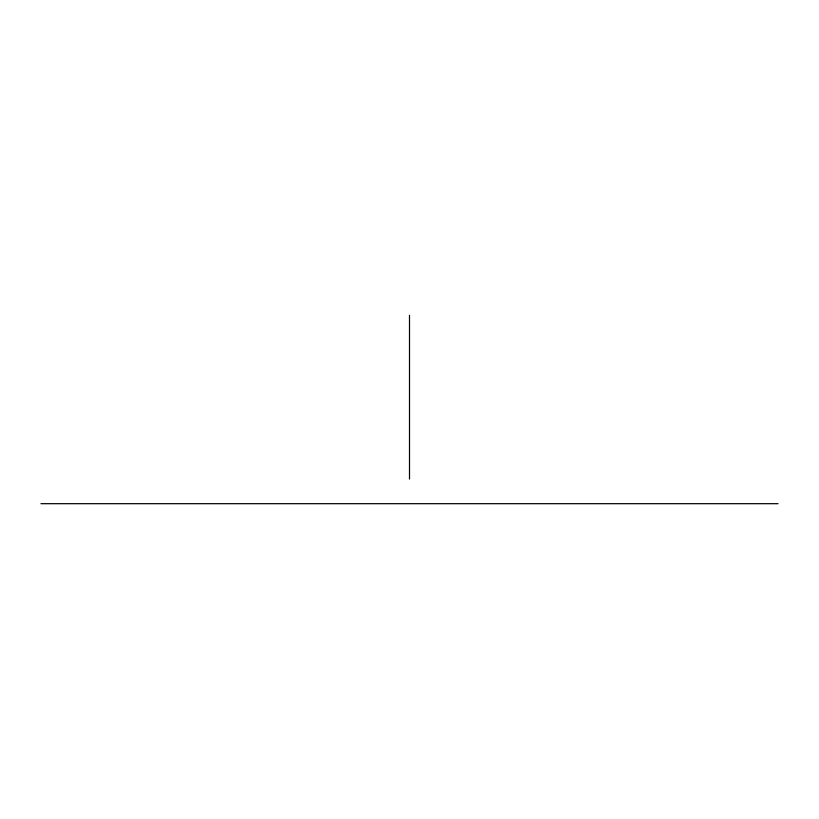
<?xml version="1.0" encoding="UTF-8"?>
<svg xmlns="http://www.w3.org/2000/svg" width="819" height="819" viewBox="0 0 819 819"><rect width="100%" height="100%" fill="white"/><g stroke="black" fill="none" stroke-linecap="round" stroke-linejoin="round"><path stroke-width="1.23" d="M40.95 503.685L778.05 503.685M409.5 315.315L409.5 479.084"/></g></svg>
